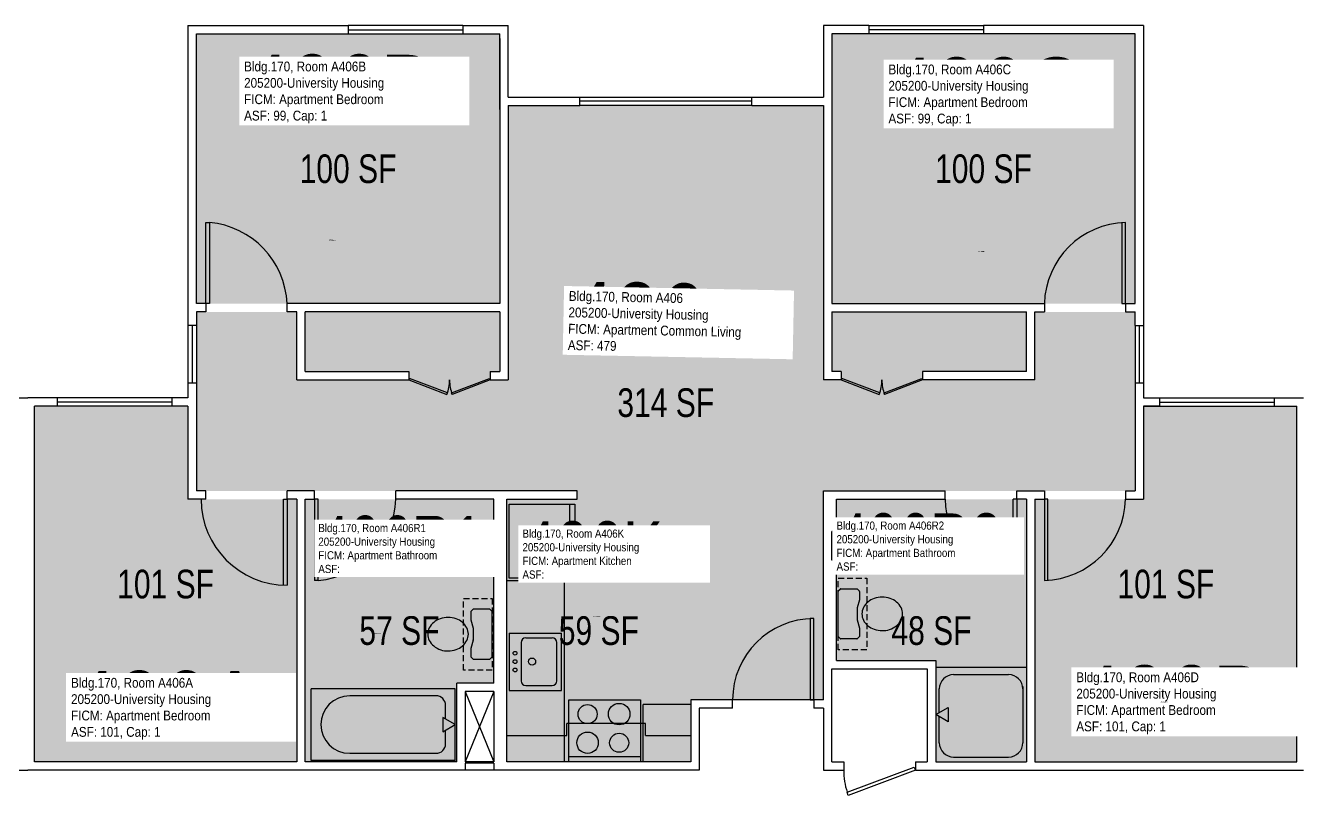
# Model space of a CAD drawing. Header units: inches. Extents: x -54 to 2270, y -57 to 1673.
# Drawn here: x 1248 to 1783, y 316 to 639 of the extents above; entities that cross this region are included whole.
import ezdxf
from ezdxf.enums import TextEntityAlignment as Align

# ---------------------------------------------------------------- set-up
doc = ezdxf.new("R2010")
doc.units = ezdxf.units.IN
doc.header["$LTSCALE"] = 10
doc.header["$MEASUREMENT"] = 0
doc.linetypes.add('DASHED2', pattern=[0.375, 0.25, -0.125])
doc.layers.get('0').update_dxf_attribs({"linetype": 'CONTINUOUS'})
for name, color, linetype in [('A-DOOR', 2, 'CONTINUOUS'), ('A-GLAZ', 1, 'CONTINUOUS'), ('A-IDEN-RNUM', 7, 'CONTINUOUS'), ('A-IDEN-SNUM', 4, 'CONTINUOUS'), ('A-IDEN-VNUM', 4, 'CONTINUOUS'), ('A-WALL', 5, 'CONTINUOUS'), ('AREA-TEXT', 3, 'CONTINUOUS'), ('Rooms-Category-Color', 7, 'CONTINUOUS'), ('Rooms-College-Color', 7, 'CONTINUOUS'), ('Rooms-Department-Color', 7, 'CONTINUOUS'), ('Rooms-Division-Color', 7, 'CONTINUOUS'), ('Rooms-Information', 7, 'CONTINUOUS')]:
    doc.layers.add(name, color=color, linetype=linetype)
doc.styles.add('CP_AREA', font='arial.ttf', dxfattribs={"height": 15})
doc.styles.add('CP_ROOMSNUMBER', font='arial.ttf', dxfattribs={"height": 1})
doc.styles.add('CP_ROOMVNUMBER', font='arial.ttf', dxfattribs={"width": 0.85, "height": 0.075})

msp = doc.modelspace()

# ---------------------------------------------------------------- hatches: boundary and pattern name
at = {"layer": 'Rooms-Category-Color', "true_color": 0x728ef3}
for points in [[(1319.55, 522.02), (1446.55, 522.02), (1446.55, 635.02), (1319.55, 635.02)], [(1585.55, 522.02), (1712.55, 522.02), (1712.55, 635.02), (1585.55, 635.02)], [(1712.55, 518.52), (1712.55, 443.52), (1582.05, 443.52), (1582.05, 356.02), (1526.55, 356.02), (1526.55, 440.02), (1479.04, 440.02), (1479.04, 443.52), (1319.55, 443.52), (1319.55, 518.52), (1361.55, 518.52), (1361.55, 490.02), (1408.55, 490.02), (1408.55, 493.52), (1365.05, 493.52), (1365.05, 518.52), (1446.55, 518.52), (1446.55, 493.52), (1442.55, 493.52), (1442.55, 490.02), (1450.05, 490.02), (1450.05, 605.02), (1582.05, 605.02), (1582.05, 490.02), (1589.55, 490.02), (1589.55, 493.52), (1585.55, 493.52), (1585.55, 518.52), (1667.05, 518.52), (1667.05, 493.52), (1623.55, 493.52), (1623.55, 490.02), (1670.55, 490.02), (1670.55, 518.52)], [(1316.05, 440.02), (1361.55, 440.02), (1361.55, 330.02), (1251.8, 330.02), (1251.8, 479.02), (1316.05, 479.02)], [(1716.05, 479.02), (1780.3, 479.02), (1780.3, 330.02), (1670.55, 330.02), (1670.55, 440.02), (1716.05, 440.02)], [(1365.05, 440.02), (1444.05, 440.02), (1444.05, 363.02), (1428.55, 363.02), (1428.55, 330.02), (1365.05, 330.02), (1365.05, 440.02)], [(1449.55, 440.02), (1526.55, 440.02), (1526.55, 330.02), (1449.55, 330.02)], [(1667.05, 440.02), (1587.55, 440.02), (1587.55, 372.52), (1629.05, 372.52), (1629.05, 330.02), (1667.05, 330.02)]]:
    msp.add_hatch(color=171, dxfattribs=at).paths.add_polyline_path(points)
at = {"layer": 'Rooms-College-Color', "true_color": 0xadadad}
for points in [[(1319.55, 522.02), (1446.55, 522.02), (1446.55, 635.02), (1319.55, 635.02)], [(1585.55, 522.02), (1712.55, 522.02), (1712.55, 635.02), (1585.55, 635.02)], [(1712.55, 518.52), (1712.55, 443.52), (1582.05, 443.52), (1582.05, 356.02), (1526.55, 356.02), (1526.55, 440.02), (1479.04, 440.02), (1479.04, 443.52), (1319.55, 443.52), (1319.55, 518.52), (1361.55, 518.52), (1361.55, 490.02), (1408.55, 490.02), (1408.55, 493.52), (1365.05, 493.52), (1365.05, 518.52), (1446.55, 518.52), (1446.55, 493.52), (1442.55, 493.52), (1442.55, 490.02), (1450.05, 490.02), (1450.05, 605.02), (1582.05, 605.02), (1582.05, 490.02), (1589.55, 490.02), (1589.55, 493.52), (1585.55, 493.52), (1585.55, 518.52), (1667.05, 518.52), (1667.05, 493.52), (1623.55, 493.52), (1623.55, 490.02), (1670.55, 490.02), (1670.55, 518.52)], [(1316.05, 440.02), (1361.55, 440.02), (1361.55, 330.02), (1251.8, 330.02), (1251.8, 479.02), (1316.05, 479.02)], [(1716.05, 479.02), (1780.3, 479.02), (1780.3, 330.02), (1670.55, 330.02), (1670.55, 440.02), (1716.05, 440.02)], [(1365.05, 440.02), (1444.05, 440.02), (1444.05, 363.02), (1428.55, 363.02), (1428.55, 330.02), (1365.05, 330.02), (1365.05, 440.02)], [(1449.55, 440.02), (1526.55, 440.02), (1526.55, 330.02), (1449.55, 330.02)], [(1667.05, 440.02), (1587.55, 440.02), (1587.55, 372.52), (1629.05, 372.52), (1629.05, 330.02), (1667.05, 330.02)]]:
    msp.add_hatch(color=253, dxfattribs=at).paths.add_polyline_path(points)
at = {"layer": 'Rooms-Department-Color', "true_color": 0x604aed}
for points in [[(1319.55, 522.02), (1446.55, 522.02), (1446.55, 635.02), (1319.55, 635.02)], [(1585.55, 522.02), (1712.55, 522.02), (1712.55, 635.02), (1585.55, 635.02)], [(1712.55, 518.52), (1712.55, 443.52), (1582.05, 443.52), (1582.05, 356.02), (1526.55, 356.02), (1526.55, 440.02), (1479.04, 440.02), (1479.04, 443.52), (1319.55, 443.52), (1319.55, 518.52), (1361.55, 518.52), (1361.55, 490.02), (1408.55, 490.02), (1408.55, 493.52), (1365.05, 493.52), (1365.05, 518.52), (1446.55, 518.52), (1446.55, 493.52), (1442.55, 493.52), (1442.55, 490.02), (1450.05, 490.02), (1450.05, 605.02), (1582.05, 605.02), (1582.05, 490.02), (1589.55, 490.02), (1589.55, 493.52), (1585.55, 493.52), (1585.55, 518.52), (1667.05, 518.52), (1667.05, 493.52), (1623.55, 493.52), (1623.55, 490.02), (1670.55, 490.02), (1670.55, 518.52)], [(1316.05, 440.02), (1361.55, 440.02), (1361.55, 330.02), (1251.8, 330.02), (1251.8, 479.02), (1316.05, 479.02)], [(1716.05, 479.02), (1780.3, 479.02), (1780.3, 330.02), (1670.55, 330.02), (1670.55, 440.02), (1716.05, 440.02)], [(1365.05, 440.02), (1444.05, 440.02), (1444.05, 363.02), (1428.55, 363.02), (1428.55, 330.02), (1365.05, 330.02), (1365.05, 440.02)], [(1449.55, 440.02), (1526.55, 440.02), (1526.55, 330.02), (1449.55, 330.02)], [(1667.05, 440.02), (1587.55, 440.02), (1587.55, 372.52), (1629.05, 372.52), (1629.05, 330.02), (1667.05, 330.02)]]:
    msp.add_hatch(color=173, dxfattribs=at).paths.add_polyline_path(points)
at = {"layer": 'Rooms-Division-Color', "true_color": 0x604aed}
for points in [[(1319.55, 522.02), (1446.55, 522.02), (1446.55, 635.02), (1319.55, 635.02)], [(1585.55, 522.02), (1712.55, 522.02), (1712.55, 635.02), (1585.55, 635.02)], [(1712.55, 518.52), (1712.55, 443.52), (1582.05, 443.52), (1582.05, 356.02), (1526.55, 356.02), (1526.55, 440.02), (1479.04, 440.02), (1479.04, 443.52), (1319.55, 443.52), (1319.55, 518.52), (1361.55, 518.52), (1361.55, 490.02), (1408.55, 490.02), (1408.55, 493.52), (1365.05, 493.52), (1365.05, 518.52), (1446.55, 518.52), (1446.55, 493.52), (1442.55, 493.52), (1442.55, 490.02), (1450.05, 490.02), (1450.05, 605.02), (1582.05, 605.02), (1582.05, 490.02), (1589.55, 490.02), (1589.55, 493.52), (1585.55, 493.52), (1585.55, 518.52), (1667.05, 518.52), (1667.05, 493.52), (1623.55, 493.52), (1623.55, 490.02), (1670.55, 490.02), (1670.55, 518.52)], [(1316.05, 440.02), (1361.55, 440.02), (1361.55, 330.02), (1251.8, 330.02), (1251.8, 479.02), (1316.05, 479.02)], [(1716.05, 479.02), (1780.3, 479.02), (1780.3, 330.02), (1670.55, 330.02), (1670.55, 440.02), (1716.05, 440.02)], [(1365.05, 440.02), (1444.05, 440.02), (1444.05, 363.02), (1428.55, 363.02), (1428.55, 330.02), (1365.05, 330.02), (1365.05, 440.02)], [(1449.55, 440.02), (1526.55, 440.02), (1526.55, 330.02), (1449.55, 330.02)], [(1667.05, 440.02), (1587.55, 440.02), (1587.55, 372.52), (1629.05, 372.52), (1629.05, 330.02), (1667.05, 330.02)]]:
    msp.add_hatch(color=173, dxfattribs=at).paths.add_polyline_path(points)

# ---------------------------------------------------------------- linework, layer by layer
for p, q in [((1450.55, 407.02), (1450.55, 438.02)), ((1450.55, 438.02), (1478.05, 438.02)), ((1475.8, 438.02), (1475.8, 407.02)), ((1478.05, 438.02), (1478.05, 407.02)), ((1425.44, 429.02), (1425.44, 412.02)), ((1426.94, 430.52), (1444.06, 430.52)), ((1442.94, 430.52), (1442.94, 410.52)), ((1604.68, 430.52), (1587.55, 430.52)), ((1588.68, 430.52), (1588.68, 410.52)), ((1606.18, 429.02), (1606.18, 412.02)), ((1442.94, 410.52), (1442.94, 427.52)), ((1442.94, 427.52), (1443.44, 427.52)), ((1443.44, 413.52), (1443.44, 427.52)), ((1588.18, 413.52), (1588.18, 427.52)), ((1588.68, 427.52), (1588.18, 427.52)), ((1588.68, 410.52), (1588.68, 427.52)), ((1442.94, 413.52), (1443.44, 413.52)), ((1588.68, 413.52), (1588.18, 413.52)), ((1426.94, 410.52), (1444.06, 410.52)), ((1478.05, 407.02), (1450.55, 407.02)), ((1604.68, 410.52), (1587.55, 410.52)), ((1449.55, 406.02), (1473.55, 406.02)), ((1473.55, 406.02), (1473.55, 330.02)), ((1588.18, 382.52), (1588.18, 401.35)), ((1588.3, 401.64), (1589.05, 402.4)), ((1589.35, 402.52), (1596.18, 402.52)), ((1596.18, 402.52), (1597.05, 401.64)), ((1597.18, 401.35), (1597.18, 398.08)), ((1597.16, 397.96), (1596.19, 394.57)), ((1434.43, 392.85), (1434.43, 389.52)), ((1435.43, 394.02), (1434.55, 393.14)), ((1442.43, 394.02), (1435.43, 394.02)), ((1443.3, 393.14), (1442.43, 394.02)), ((1443.43, 374.02), (1443.43, 392.85)), ((1596.18, 394.46), (1596.18, 389.58)), ((1434.43, 389.52), (1435.41, 386.07)), ((1435.43, 385.96), (1435.43, 381.08)), ((1596.19, 389.46), (1597.16, 386.07)), ((1597.18, 385.96), (1597.18, 382.52)), ((1435.41, 380.96), (1434.43, 377.52)), ((1450.46, 383.97), (1472.46, 383.97)), ((1450.46, 383.97), (1450.46, 359.97)), ((1455.46, 379.97), (1455.46, 363.97)), ((1457.46, 381.97), (1468.46, 381.97)), ((1470.46, 363.97), (1470.46, 379.97)), ((1472.46, 359.97), (1472.46, 383.97)), ((1589.05, 381.64), (1588.18, 382.52)), ((1596, 381.52), (1589.35, 381.52)), ((1597.18, 382.52), (1596.3, 381.64)), ((1434.43, 377.52), (1434.43, 374.02)), ((1434.43, 374.02), (1435.3, 373.14)), ((1435.6, 373.02), (1442.25, 373.02)), ((1442.55, 373.14), (1443.43, 374.02)), ((1667.05, 369.52), (1629.05, 369.52)), ((1636.55, 366.55), (1659.55, 366.55)), ((1367.68, 330.64), (1367.68, 360.64)), ((1427.93, 360.64), (1367.68, 360.64)), ((1427.93, 330.64), (1427.93, 360.64)), ((1432.05, 359.52), (1444.05, 330.02)), ((1444.05, 359.52), (1432.05, 330.02)), ((1450.46, 359.97), (1472.46, 359.97)), ((1457.46, 361.97), (1468.46, 361.97)), ((1630.55, 350.67), (1630.55, 360.55)), ((1665.55, 361.55), (1665.55, 338.05)), ((1419.89, 357.69), (1383.74, 357.69)), ((1423.91, 347.96), (1423.91, 353.68)), ((1475.55, 330.02), (1475.55, 356.02)), ((1475.55, 356.02), (1505.55, 356.02)), ((1505.55, 356.02), (1505.55, 330.02)), ((1526.55, 354.02), (1506.55, 354.02)), ((1422.73, 348.64), (1422.73, 342.64)), ((1427.93, 345.64), (1422.73, 348.64)), ((1629.05, 349.8), (1634.25, 352.8)), ((1634.25, 346.8), (1629.05, 349.8)), ((1630.55, 338.05), (1630.55, 348.93)), ((1634.25, 352.8), (1634.25, 346.8)), ((1422.73, 342.64), (1427.93, 345.64)), ((1423.91, 337.61), (1423.91, 343.32)), ((1507.55, 346.02), (1474.62, 346.02)), ((1474.62, 341.09), (1474.62, 346.02)), ((1507.55, 341.09), (1507.55, 346.02)), ((1449.55, 341.09), (1474.62, 341.09)), ((1507.55, 341.09), (1526.55, 341.09)), ((1383.74, 333.59), (1419.89, 333.59)), ((1505.55, 332.1), (1475.55, 332.1)), ((1636.55, 332.05), (1659.55, 332.05)), ((1427.93, 330.64), (1367.68, 330.64))]:
    msp.add_line(p, q)
at = {"linetype": 'DASHED2'}
for p, q in [((1588.18, 376.93), (1588.18, 406.93)), ((1588.18, 406.93), (1600.18, 406.93)), ((1600.18, 406.93), (1600.18, 376.93)), ((1431.43, 368.43), (1431.43, 398.43)), ((1431.43, 398.43), (1443.43, 398.43)), ((1443.43, 398.43), (1443.43, 368.43)), ((1600.18, 376.93), (1588.18, 376.93)), ((1443.43, 368.43), (1431.43, 368.43))]:
    msp.add_line(p, q, dxfattribs=at)
at = {"linetype": 'Continuous'}
msp.add_line((1506.55, 330.02), (1506.55, 354.02), dxfattribs=at)
for centre, radius in [((1452.96, 375.52), 0.791), ((1452.96, 372.02), 0.791), ((1452.96, 368.52), 0.791), ((1460.08, 372.02), 1.5), ((1483.33, 350.02), 4), ((1496.55, 350.02), 4.5), ((1483.33, 338.02), 4.5), ((1496.55, 338.02), 4)]:
    msp.add_circle(centre, radius)
for centre, radius, start, end in [((1426.94, 429.02), 1.5, 90, 180), ((1433.84, 422.7), 5.42, 90, 116.1916), ((1433.84, 422.7), 5.42, 63.8084, 90), ((1597.78, 422.7), 5.42, 90, 116.1916), ((1597.78, 422.7), 5.42, 63.8084, 90), ((1604.68, 429.02), 1.5, 0, 90), ((1436.44, 420.52), 9, 160.7706, 180), ((1435.17, 420.96), 7.65, 139.8991, 160.7706), ((1434.36, 421.65), 6.59, 116.1916, 139.8991), ((1433.32, 421.65), 6.59, 40.1009, 63.8084), ((1432.51, 420.96), 7.65, 19.2294, 40.1009), ((1431.24, 420.52), 9, 0, 19.2294), ((1600.38, 420.52), 9, 160.7706, 180), ((1599.11, 420.96), 7.65, 139.8991, 160.7706), ((1598.3, 421.65), 6.59, 116.1916, 139.8991), ((1597.26, 421.65), 6.59, 40.1009, 63.8084), ((1596.45, 420.96), 7.65, 19.2294, 40.1009), ((1595.18, 420.52), 9, 0, 19.2294), ((1436.44, 420.52), 9, 180, 199.2294), ((1435.17, 420.07), 7.65, 199.2294, 220.1009), ((1432.51, 420.07), 7.65, 319.8991, 340.7706), ((1431.24, 420.52), 9, 340.7706, 0), ((1600.38, 420.52), 9, 180, 199.2294), ((1599.11, 420.07), 7.65, 199.2294, 220.1009), ((1596.45, 420.07), 7.65, 319.8991, 340.7706), ((1595.18, 420.52), 9, 340.7706, 0), ((1426.94, 412.02), 1.5, 180, 270), ((1434.36, 419.39), 6.59, 220.1009, 243.8084), ((1433.84, 418.34), 5.42, 243.8084, 270), ((1433.84, 418.34), 5.42, 270, 296.1916), ((1433.32, 419.39), 6.59, 296.1916, 319.8991), ((1598.3, 419.39), 6.59, 220.1009, 243.8084), ((1597.78, 418.34), 5.42, 243.8084, 270), ((1597.78, 418.34), 5.42, 270, 296.1916), ((1597.26, 419.39), 6.59, 296.1916, 319.8991), ((1604.68, 412.02), 1.5, 270, 0), ((1588.6, 401.35), 0.418, 135, 180), ((1589.35, 402.1), 0.418, 90, 135), ((1596.76, 401.35), 0.418, 0, 45), ((1605.28, 391.36), 7.26, 129.4725, 153.2988), ((1606.13, 390.34), 8.59, 108.8354, 129.4725), ((1606.68, 388.73), 10.29, 90, 108.8354), ((1606.68, 388.73), 10.29, 71.1646, 90), ((1607.23, 390.34), 8.59, 50.5275, 71.1646), ((1608.07, 391.36), 7.26, 26.7012, 50.5275), ((1424.93, 380.23), 10.29, 90, 108.8354), ((1424.93, 380.23), 10.29, 71.1646, 90), ((1434.85, 392.85), 0.418, 135, 180), ((1443.01, 392.85), 0.418, 0, 45), ((1596.6, 394.46), 0.418, 164.0546, 180), ((1603.98, 392.02), 5.8, 153.2988, 180), ((1603.98, 392.02), 5.8, 180, 206.7012), ((1609.37, 392.02), 5.8, 0, 26.7012), ((1609.37, 392.02), 5.8, 333.2988, 0), ((1422.23, 383.52), 5.8, 153.2988, 180), ((1423.53, 382.86), 7.26, 129.4725, 153.2988), ((1424.38, 381.84), 8.59, 108.8354, 129.4725), ((1425.48, 381.84), 8.59, 50.5275, 71.1646), ((1426.32, 382.86), 7.26, 26.7012, 50.5275), ((1427.62, 383.52), 5.8, 0, 26.7012), ((1435.01, 385.96), 0.418, 0, 15.9454), ((1596.6, 389.58), 0.418, 180, 195.9454), ((1596.76, 385.96), 0.418, 0, 15.9454), ((1605.28, 392.67), 7.26, 206.7012, 230.5275), ((1606.13, 393.7), 8.59, 230.5275, 251.1646), ((1606.68, 395.31), 10.29, 251.1646, 270), ((1607.2, 392.87), 7.87, 266.2246, 288.8354), ((1606.69, 394.35), 9.43, 288.8354, 309.4725), ((1608.07, 392.67), 7.26, 309.4725, 333.2988), ((1422.23, 383.52), 5.8, 180, 206.7012), ((1423.53, 384.17), 7.26, 206.7012, 230.5275), ((1426.32, 384.17), 7.26, 309.4725, 333.2988), ((1427.62, 383.52), 5.8, 333.2988, 0), ((1435.01, 381.08), 0.418, 344.0546, 0), ((1457.46, 379.97), 2, 90, 180), ((1468.46, 379.97), 2, 0, 90), ((1589.35, 381.94), 0.418, 225, 270), ((1596, 381.94), 0.418, 270, 315), ((1424.91, 385.85), 9.43, 230.5275, 251.1646), ((1424.41, 384.37), 7.87, 251.1646, 273.7754), ((1424.93, 386.81), 10.29, 270, 288.8354), ((1425.48, 385.2), 8.59, 288.8354, 309.4725), ((1435.6, 373.44), 0.418, 225, 270), ((1442.25, 373.44), 0.418, 270, 315), ((1457.46, 363.97), 2, 180, 270), ((1468.46, 363.97), 2, 270, 0), ((1636.55, 360.55), 6, 90, 180), ((1659.55, 360.55), 6, 0, 90), ((1383.74, 345.64), 12.05, 90, 270), ((1419.89, 353.68), 4.02, 0, 90), ((1419.89, 337.61), 4.02, 270, 0), ((1636.55, 338.05), 6, 180, 270), ((1659.55, 338.05), 6, 270, 0)]:
    msp.add_arc(centre, radius, start, end)
at = {"layer": 'A-DOOR'}
for p, q in [((1323.55, 522.02), (1323.55, 556.02)), ((1323.55, 556.02), (1325.05, 556.02)), ((1325.05, 556.02), (1325.05, 522.02)), ((1707.05, 556.02), (1707.05, 522.02)), ((1708.55, 522.02), (1708.55, 556.02)), ((1325.05, 522.02), (1323.55, 522.02)), ((1707.05, 522.02), (1708.55, 522.02)), ((1408.81, 490.68), (1408.55, 490.02)), ((1408.55, 490.02), (1424.43, 483.93)), ((1424.68, 484.59), (1408.81, 490.68)), ((1426.43, 484.59), (1442.3, 490.68)), ((1442.55, 490.02), (1426.68, 483.93)), ((1442.3, 490.68), (1442.55, 490.02)), ((1589.81, 490.68), (1589.55, 490.02)), ((1589.55, 490.02), (1605.43, 483.93)), ((1605.68, 484.59), (1589.81, 490.68)), ((1607.43, 484.59), (1623.3, 490.68)), ((1623.55, 490.02), (1607.68, 483.93)), ((1623.3, 490.68), (1623.55, 490.02)), ((1424.43, 483.93), (1424.68, 484.59)), ((1426.68, 483.93), (1426.43, 484.59)), ((1605.43, 483.93), (1605.68, 484.59)), ((1607.68, 483.93), (1607.43, 484.59)), ((1356.05, 440.02), (1357.55, 440.02)), ((1356.05, 404.02), (1356.05, 440.02)), ((1357.55, 440.02), (1357.55, 404.02)), ((1369.05, 440.02), (1369.05, 406.02)), ((1370.55, 440.02), (1369.05, 440.02)), ((1370.55, 406.02), (1370.55, 440.02)), ((1661.55, 410.02), (1661.55, 440.02)), ((1663.05, 440.02), (1661.55, 440.02)), ((1663.05, 440.02), (1663.05, 410.02)), ((1674.55, 440.02), (1674.55, 406.02)), ((1676.05, 440.02), (1674.55, 440.02)), ((1676.05, 406.02), (1676.05, 440.02)), ((1663.05, 410.02), (1661.55, 410.02)), ((1370.55, 406.02), (1369.05, 406.02)), ((1578.05, 390.02), (1576.55, 390.02)), ((1576.55, 390.02), (1576.55, 356.02)), ((1578.05, 356.02), (1578.05, 390.02)), ((1578.05, 356.02), (1544.05, 356.02)), ((1576.55, 356.02), (1578.05, 356.02)), ((1591.98, 317.25), (1620.05, 327.84)), ((1620.55, 326.52), (1592.48, 315.93)), ((1620.05, 327.84), (1620.55, 326.52)), ((1592.48, 315.93), (1591.98, 317.25))]:
    msp.add_line(p, q, dxfattribs=at)
for centre, radius, start, end in [((1321.91, 520.48), 35.67, 2.4645, 84.9512), ((1709.51, 521.06), 34.97, 91.5758, 178.4242), ((1408.55, 490.02), 17, 339.0225, 0), ((1442.55, 490.02), 17, 180, 200.9775), ((1589.55, 490.02), 17, 339.0225, 0), ((1623.55, 490.02), 17, 180, 200.9775), ((1357.55, 440.02), 36, 180, 270), ((1367.45, 441.52), 35.64, 274.9983, 357.5861), ((1662.82, 439.76), 29.77, 179.5103, 267.5521), ((1673.59, 440.98), 34.97, 271.5758, 358.4242), ((1578.05, 356.02), 34, 90, 180), ((1617.75, 326.15), 27.2, 179.2241, 199.0522)]:
    msp.add_arc(centre, radius, start, end, dxfattribs=at)
at = {"layer": 'A-GLAZ'}
for p, q in [((1431.05, 638.52), (1383.05, 638.52)), ((1383.05, 636.77), (1431.05, 636.77)), ((1601.05, 638.52), (1649.05, 638.52)), ((1649.05, 636.77), (1601.05, 636.77)), ((1383.05, 635.02), (1431.05, 635.02)), ((1649.05, 635.02), (1601.05, 635.02)), ((1480.05, 608.52), (1552.05, 608.52)), ((1552.05, 606.77), (1480.05, 606.77)), ((1552.05, 605.02), (1480.05, 605.02)), ((1316.05, 512.77), (1316.05, 488.77)), ((1317.8, 512.77), (1317.8, 488.77)), ((1319.55, 512.77), (1319.55, 488.77)), ((1712.55, 512.77), (1712.55, 488.77)), ((1714.3, 512.77), (1714.3, 488.77)), ((1716.05, 512.77), (1716.05, 488.77)), ((1309.3, 482.52), (1261.3, 482.52)), ((1722.8, 482.52), (1770.8, 482.52)), ((1309.3, 480.77), (1261.3, 480.77)), ((1309.3, 479.02), (1261.3, 479.02)), ((1722.8, 480.77), (1770.8, 480.77)), ((1722.8, 479.02), (1770.8, 479.02))]:
    msp.add_line(p, q, dxfattribs=at)
at = {"layer": 'A-WALL'}
for p, q in [((1316.05, 638.52), (1383.05, 638.52)), ((1316.05, 638.52), (1316.05, 512.77)), ((1383.05, 638.52), (1383.05, 635.02)), ((1431.05, 638.52), (1450.05, 638.52)), ((1431.05, 638.52), (1431.05, 635.02)), ((1582.05, 638.52), (1582.05, 608.52)), ((1601.05, 638.52), (1582.05, 638.52)), ((1601.05, 638.52), (1601.05, 635.02)), ((1649.05, 638.52), (1649.05, 635.02)), ((1716.05, 638.52), (1649.05, 638.52)), ((1716.05, 638.52), (1716.05, 512.77)), ((1319.55, 522.02), (1319.55, 635.02)), ((1319.55, 635.02), (1383.05, 635.02)), ((1431.05, 635.02), (1446.55, 635.02)), ((1446.55, 603.27), (1446.55, 635.02)), ((1446.55, 633.02), (1446.55, 603.27)), ((1585.55, 635.02), (1585.55, 603.27)), ((1601.05, 635.02), (1585.55, 635.02)), ((1712.55, 635.02), (1649.05, 635.02)), ((1712.55, 522.02), (1712.55, 635.02)), ((1450.05, 608.52), (1480.05, 608.52)), ((1450.05, 605.02), (1450.05, 490.02)), ((1450.05, 605.02), (1480.05, 605.02)), ((1480.05, 605.02), (1480.05, 608.52)), ((1552.05, 605.02), (1552.05, 608.52)), ((1552.05, 608.52), (1582.05, 608.52)), ((1552.05, 605.02), (1582.05, 605.02)), ((1582.05, 605.02), (1582.05, 490.02)), ((1446.55, 603.27), (1446.55, 522.02)), ((1585.55, 603.27), (1585.55, 522.02)), ((1323.55, 522.02), (1319.55, 522.02)), ((1323.55, 518.52), (1319.55, 518.52)), ((1319.55, 518.52), (1319.55, 512.77)), ((1323.55, 522.02), (1323.55, 518.52)), ((1446.55, 522.02), (1357.55, 522.02)), ((1357.55, 518.52), (1357.55, 522.02)), ((1361.55, 518.52), (1357.55, 518.52)), ((1361.55, 490.02), (1361.55, 518.52)), ((1446.55, 518.52), (1365.05, 518.52)), ((1365.05, 493.52), (1365.05, 518.52)), ((1446.55, 518.52), (1446.55, 493.52)), ((1585.55, 522.02), (1674.55, 522.02)), ((1585.55, 518.52), (1667.05, 518.52)), ((1585.55, 518.52), (1585.55, 493.52)), ((1667.05, 493.52), (1667.05, 518.52)), ((1670.55, 490.02), (1670.55, 518.52)), ((1670.55, 518.52), (1674.55, 518.52)), ((1674.55, 522.02), (1674.55, 518.52)), ((1708.55, 522.02), (1708.55, 518.52)), ((1708.55, 522.02), (1712.55, 522.02)), ((1708.55, 518.52), (1712.55, 518.52)), ((1712.55, 512.77), (1712.55, 518.52)), ((1365.05, 493.52), (1408.55, 493.52)), ((1408.55, 493.52), (1408.55, 490.02)), ((1442.55, 493.52), (1442.55, 490.02)), ((1442.55, 493.52), (1446.55, 493.52)), ((1589.55, 493.52), (1585.55, 493.52)), ((1589.55, 493.52), (1589.55, 490.02)), ((1667.05, 493.52), (1623.55, 493.52)), ((1623.55, 493.52), (1623.55, 490.02)), ((1316.05, 488.77), (1316.05, 482.52)), ((1361.55, 490.02), (1408.55, 490.02)), ((1442.55, 490.02), (1450.05, 490.02)), ((1589.55, 490.02), (1582.05, 490.02)), ((1670.55, 490.02), (1623.55, 490.02)), ((1236.8, 482.52), (1249.05, 482.52)), ((1261.3, 482.52), (1249.05, 482.52)), ((1261.3, 482.52), (1261.3, 479.02)), ((1316.05, 482.52), (1309.3, 482.52)), ((1309.3, 482.52), (1309.3, 479.02)), ((1319.55, 482.52), (1319.55, 443.52)), ((1712.55, 483.02), (1712.55, 443.52)), ((1716.05, 482.52), (1722.8, 482.52)), ((1722.8, 482.52), (1722.8, 479.02)), ((1770.8, 482.52), (1770.8, 479.02)), ((1770.8, 482.52), (1783.05, 482.52)), ((1261.3, 479.02), (1251.8, 479.02)), ((1251.8, 330.02), (1251.8, 479.02)), ((1316.05, 479.02), (1309.3, 479.02)), ((1316.05, 479.02), (1316.05, 440.02)), ((1716.05, 479.02), (1716.05, 440.02)), ((1716.05, 479.02), (1722.8, 479.02)), ((1722.8, 479.02), (1716.05, 479.02)), ((1770.8, 479.02), (1780.3, 479.02)), ((1780.3, 330.02), (1780.3, 479.02)), ((1323.55, 440.02), (1316.05, 440.02)), ((1323.55, 443.52), (1319.55, 443.52)), ((1323.55, 440.02), (1323.55, 443.52)), ((1369.05, 443.52), (1357.55, 443.52)), ((1357.55, 440.02), (1357.55, 443.52)), ((1357.55, 440.02), (1357.55, 443.52)), ((1361.55, 440.02), (1357.55, 440.02)), ((1361.55, 440.02), (1361.55, 330.02)), ((1365.05, 330.02), (1365.05, 440.02)), ((1365.05, 440.02), (1369.05, 440.02)), ((1369.05, 440.02), (1369.05, 443.52)), ((1449.55, 443.52), (1403.05, 443.52)), ((1403.05, 440.02), (1403.05, 443.52)), ((1444.05, 440.02), (1403.05, 440.02)), ((1426.43, 440.02), (1407.05, 440.02)), ((1444.05, 426.52), (1444.05, 440.02)), ((1479.04, 443.52), (1449.55, 443.52)), ((1449.55, 440.02), (1479.04, 440.02)), ((1449.55, 330.02), (1449.55, 440.02)), ((1479.04, 440.02), (1479.04, 443.52)), ((1582.05, 356.02), (1582.05, 443.52)), ((1582.05, 443.52), (1633.05, 443.52)), ((1587.55, 440.02), (1633.05, 440.02)), ((1587.55, 426.52), (1587.55, 440.02)), ((1633.05, 440.02), (1633.05, 443.52)), ((1663.05, 440.02), (1663.05, 443.52)), ((1663.05, 440.02), (1663.05, 443.52)), ((1663.05, 443.52), (1674.55, 443.52)), ((1667.05, 440.02), (1663.05, 440.02)), ((1667.05, 440.02), (1667.05, 330.02)), ((1670.55, 440.02), (1670.55, 330.02)), ((1670.55, 440.02), (1674.55, 440.02)), ((1674.55, 443.52), (1674.55, 440.02)), ((1708.55, 443.52), (1712.55, 443.52)), ((1708.55, 443.52), (1708.55, 440.02)), ((1708.55, 440.02), (1716.05, 440.02)), ((1444.05, 426.52), (1446.06, 426.52)), ((1446.06, 414.52), (1446.06, 426.52)), ((1585.55, 414.52), (1585.55, 426.52)), ((1587.55, 426.52), (1585.55, 426.52)), ((1444.05, 363.02), (1444.05, 414.52)), ((1444.05, 414.52), (1446.06, 414.52)), ((1587.55, 414.52), (1585.55, 414.52)), ((1587.55, 372.52), (1587.55, 414.52)), ((1585.55, 369.02), (1625.55, 369.02)), ((1585.55, 330.02), (1585.55, 369.02)), ((1587.55, 372.52), (1629.05, 372.52)), ((1625.55, 369.02), (1625.55, 330.02)), ((1629.05, 372.52), (1629.05, 330.02)), ((1428.55, 330.02), (1428.55, 363.02)), ((1444.05, 363.02), (1428.55, 363.02)), ((1432.05, 359.52), (1432.05, 330.02)), ((1444.05, 359.52), (1432.05, 359.52)), ((1444.05, 359.52), (1444.05, 330.02)), ((1526.55, 356.02), (1526.55, 330.02)), ((1544.05, 356.02), (1526.55, 356.02)), ((1544.05, 352.52), (1544.05, 356.02)), ((1582.05, 356.02), (1578.05, 356.02)), ((1578.05, 356.02), (1578.05, 352.52)), ((1530.05, 352.52), (1530.05, 326.52)), ((1544.05, 352.52), (1530.05, 352.52)), ((1582.05, 352.52), (1578.05, 352.52)), ((1582.05, 352.52), (1582.05, 326.52)), ((1086.55, 326.52), (1249.05, 326.52)), ((1432.05, 326.52), (1249.05, 326.52)), ((1361.55, 330.02), (1251.8, 330.02)), ((1428.55, 330.02), (1365.05, 330.02)), ((1444.05, 330.02), (1432.05, 330.02)), ((1444.05, 329.52), (1432.05, 329.52)), ((1530.05, 326.52), (1444.05, 326.52)), ((1526.55, 330.02), (1449.55, 330.02)), ((1582.05, 326.52), (1590.55, 326.52)), ((1585.55, 330.02), (1590.55, 330.02)), ((1590.55, 330.02), (1590.55, 326.52)), ((1620.55, 330.02), (1620.55, 326.52)), ((1620.55, 330.02), (1625.55, 330.02)), ((1620.55, 326.52), (1783.05, 326.52)), ((1629.05, 330.02), (1667.05, 330.02)), ((1670.55, 330.02), (1780.3, 330.02))]:
    msp.add_line(p, q, dxfattribs=at)
at = {"layer": 'A-WALL', "linetype": 'Continuous'}
for p, q in [((1450.05, 608.52), (1450.05, 638.52)), ((1319.55, 512.77), (1316.05, 512.77)), ((1712.55, 512.77), (1716.05, 512.77)), ((1316.05, 488.77), (1319.55, 488.77)), ((1319.55, 488.77), (1319.55, 482.52)), ((1712.55, 488.77), (1716.05, 488.77)), ((1712.55, 488.77), (1712.55, 483.02)), ((1716.05, 488.77), (1716.05, 482.52)), ((1432.05, 329.52), (1432.05, 326.52)), ((1444.05, 326.52), (1432.05, 326.52)), ((1444.05, 329.52), (1444.05, 326.52))]:
    msp.add_line(p, q, dxfattribs=at)

# ---------------------------------------------------------------- texts
at = {"layer": 'A-IDEN-RNUM', "style": 'CP_ROOMSNUMBER'}
for s, p in [('0406-B0', (1375.06, 548.42)), ('0406-C0', (1646.85, 543.68)), ('0406-K0', (1485.79, 390.77)), ('0406-R2', (1617.55, 387.61)), ('0406-R1', (1393.68, 383.59)), ('0406-A0', (1303.23, 356.12)), ('0406-D0', (1723.27, 354.83))]:
    msp.add_text(s, height=0.36, dxfattribs=at).set_placement(p)
msp.add_text('0406-00', height=0.36, rotation=358.9, dxfattribs=at).set_placement((1503.89, 484.13))
at = {"layer": 'A-IDEN-SNUM', "style": 'CP_ROOMSNUMBER'}
for s, p in [('1700A406B0', (1375.06, 548.42)), ('1700A406C0', (1646.85, 543.68)), ('1700A406K0', (1485.79, 390.77)), ('1700A406R2', (1617.55, 387.61)), ('1700A406R1', (1393.68, 383.59)), ('1700A406A0', (1303.23, 356.12)), ('1700A406D0', (1723.27, 354.83))]:
    msp.add_text(s, height=0.36, dxfattribs=at).set_placement(p)
msp.add_text('1700A40600', height=0.36, rotation=358.9, dxfattribs=at).set_placement((1503.89, 484.13))
at = {"layer": 'A-IDEN-VNUM', "style": 'CP_ROOMVNUMBER'}
for s, height, width, p in [('406B', 28.8, 0.85, (1339.55, 597.48)), ('406C', 28.8, 0.85, (1609.28, 596.25)), ('406R1', 24, 0.7, (1370.62, 409.08)), ('406R2', 24, 0.7, (1587.55, 410.09)), ('406K', 24, 0.75, (1456.09, 406.74)), ('406D', 28.8, 0.85, (1687.92, 341.58)), ('406A', 28.8, 0.85, (1267.11, 339.28))]:
    msp.add_text(s, height=height, dxfattribs=dict(at, width=width)).set_placement(p)
at = {"layer": 'A-IDEN-VNUM', "style": 'CP_ROOMVNUMBER', "width": 0.85}
msp.add_text('406', height=28.8, rotation=358.8673, dxfattribs=at).set_placement((1475.03, 502.54))
at = {"layer": 'AREA-TEXT', "style": 'CP_AREA', "width": 0.75}
for s, p in [('100 SF', (1383.05, 578.52)), ('100 SF', (1649.05, 578.52)), ('314 SF', (1516.05, 480.52)), ('101 SF', (1306.68, 404.52)), ('101 SF', (1725.43, 404.52)), ('57 SF', (1404.55, 385.02)), ('59 SF', (1488.05, 385.02)), ('48 SF', (1627.3, 385.02))]:
    msp.add_text(s, height=12, dxfattribs=at).set_placement(p, align=Align.MIDDLE_CENTER)

# ---------------------------------------------------------------- next in the draw order: texts
at = {"layer": 'Rooms-Information', "attachment_point": 7, "style": 'CP_ROOMVNUMBER', "bg_fill": 3, "box_fill_scale": 1.5, "bg_fill_color": 256, "bg_fill_true_color": 13158600, "bg_fill_transparency": 0}
for s, insert, char_height, width in [('Bldg.170, Room A406B^M^J205200-University Housing^M^JFICM: Apartment Bedroom^M^JASF: 99, Cap: 1', (1339.55, 597.48), 4.1143, 92.16), ('Bldg.170, Room A406C^M^J205200-University Housing^M^JFICM: Apartment Bedroom^M^JASF: 99, Cap: 1', (1609.28, 596.25), 4.1143, 92.16), ('Bldg.170, Room A406R1^M^J205200-University Housing^M^JFICM: Apartment Bathroom^M^JASF: ', (1370.62, 409.08), 3.4286, 76.8), ('Bldg.170, Room A406K^M^J205200-University Housing^M^JFICM: Apartment Kitchen^M^JASF: ', (1456.09, 406.74), 3.4286, 76.8), ('Bldg.170, Room A406R2^M^J205200-University Housing^M^JFICM: Apartment Bathroom^M^JASF: ', (1587.55, 410.09), 3.4286, 76.8), ('Bldg.170, Room A406D^M^J205200-University Housing^M^JFICM: Apartment Bedroom^M^JASF: 101, Cap: 1', (1687.92, 341.58), 4.1143, 92.16), ('Bldg.170, Room A406A^M^J205200-University Housing^M^JFICM: Apartment Bedroom^M^JASF: 101, Cap: 1', (1267.11, 339.28), 4.1143, 92.16)]:
    msp.add_mtext(s, dxfattribs=dict(at, insert=insert, char_height=char_height, width=width))
at = {"layer": 'Rooms-Information', "insert": (1475.03, 502.54), "char_height": 4.1143, "width": 92.16, "attachment_point": 7, "rotation": 358.8673, "style": 'CP_ROOMVNUMBER', "bg_fill": 3, "box_fill_scale": 1.5, "bg_fill_color": 256, "bg_fill_true_color": 13158600, "bg_fill_transparency": 0}
msp.add_mtext('Bldg.170, Room A406^M^J205200-University Housing^M^JFICM: Apartment Common Living^M^JASF: 479', dxfattribs=at)

doc.saveas('drawing.dxf')
